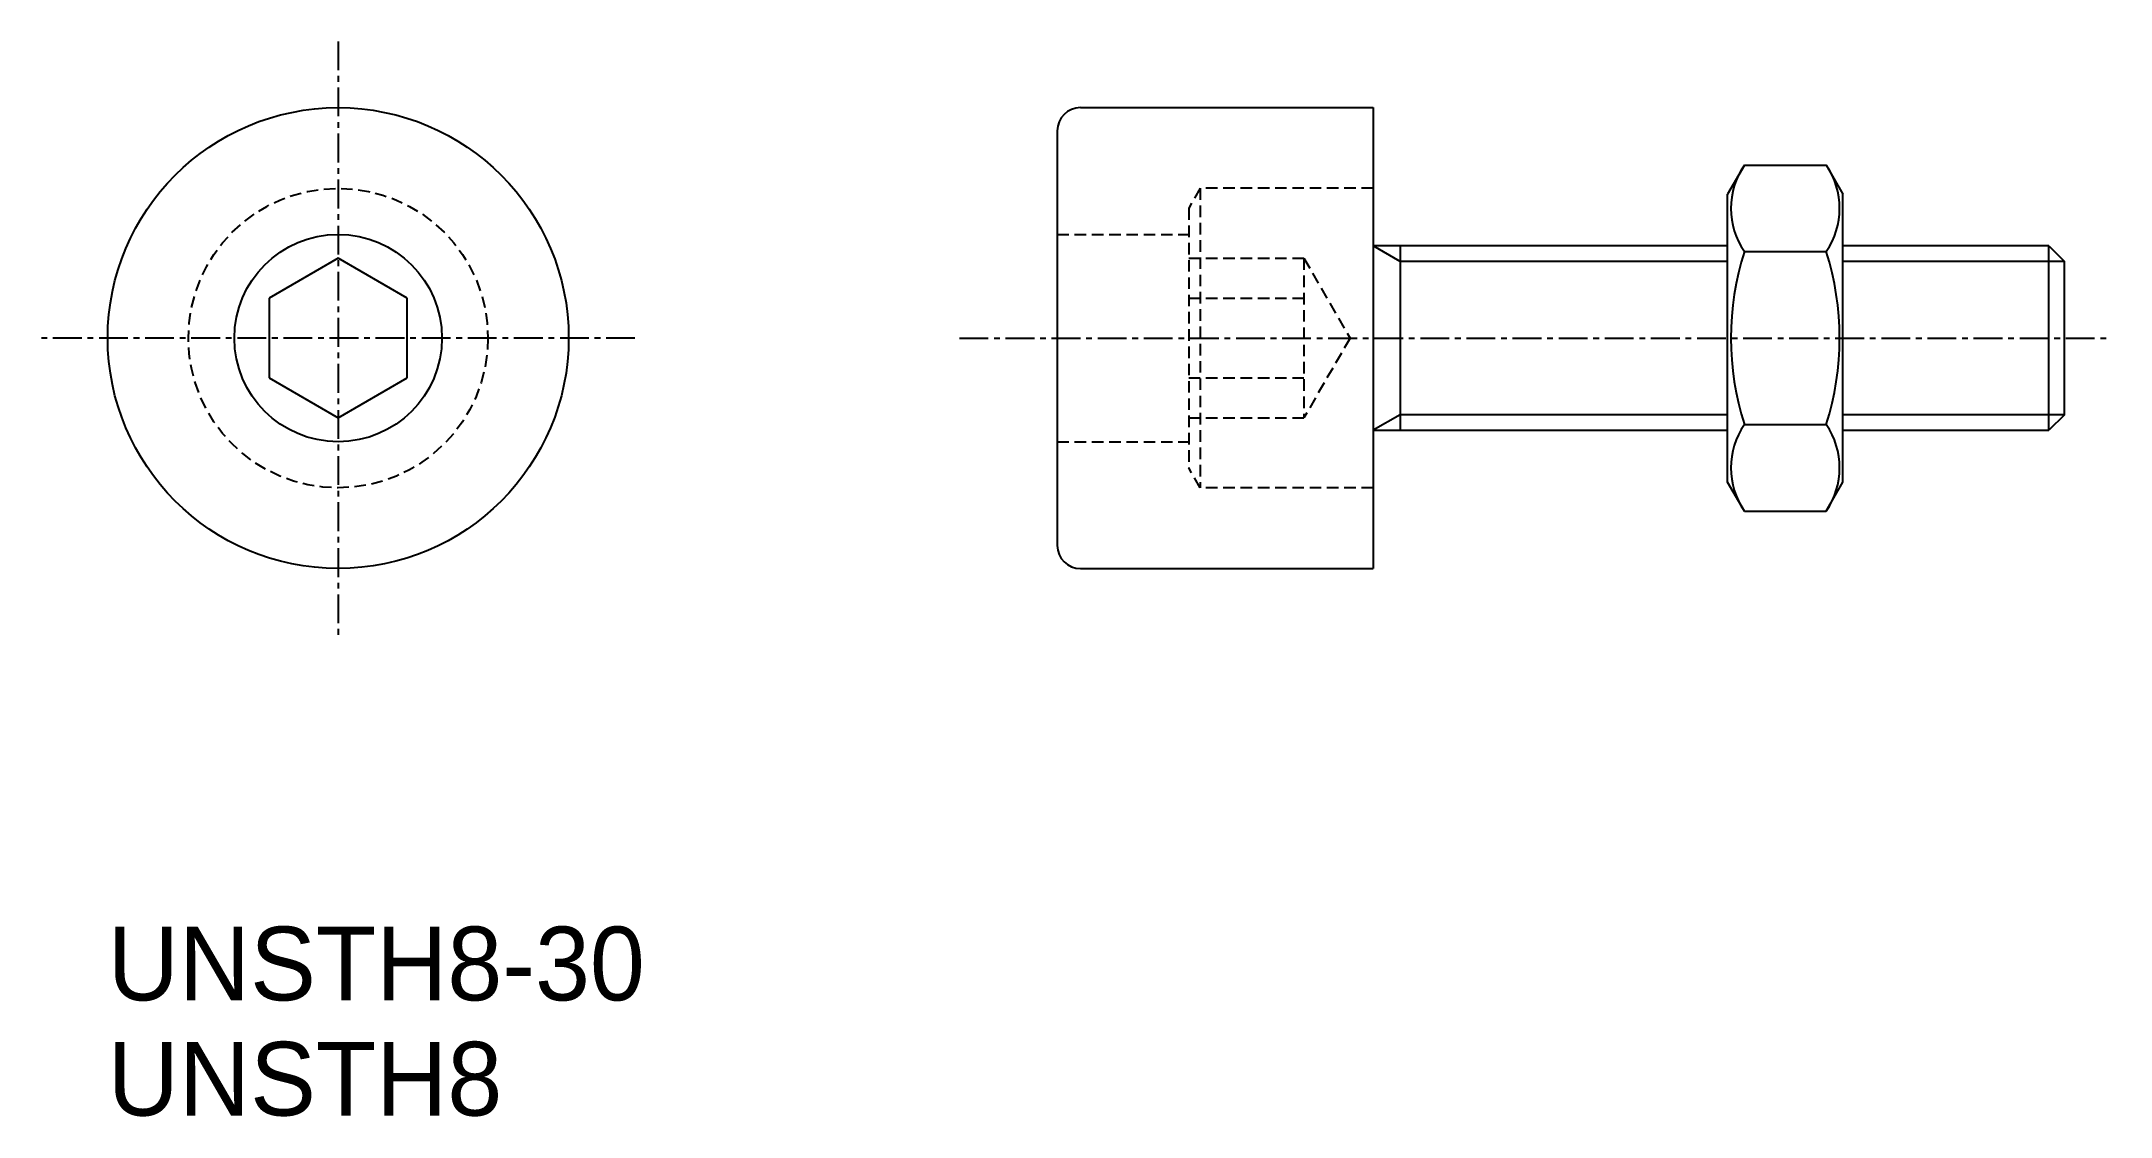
# Model space of a CAD drawing. Extents: x -3863.2 to -3773.4, y -1191 to -1144.3.
import ezdxf

# ---------------------------------------------------------------- set-up
doc = ezdxf.new("R2010")
doc.units = 0
doc.linetypes.add('CENTER', pattern=[2, 1.25, -0.25, 0.25, -0.25])
doc.linetypes.add('DASHED', pattern=[0.75, 0.5, -0.25])
doc.layers.get('0').update_dxf_attribs({"linetype": 'CONTINUOUS'})
doc.layers.add('CENTER', color=1, linetype='CENTER')

msp = doc.modelspace()

# ---------------------------------------------------------------- linework, layer by layer
at = {"color": 7, "linetype": 'CONTINUOUS'}
for p, q in [((-3818.087, -1147.22), (-3805.387, -1147.22)), ((-3805.387, -1147.22), (-3805.387, -1167.22)), ((-3819.087, -1148.22), (-3819.087, -1166.22)), ((-3789.278, -1149.715), (-3790.003, -1150.97)), ((-3789.278, -1149.715), (-3785.727, -1149.715)), ((-3785.727, -1149.715), (-3785.003, -1150.97)), ((-3790.003, -1163.47), (-3790.003, -1150.97)), ((-3785.003, -1163.47), (-3785.003, -1150.97)), ((-3790.003, -1153.22), (-3805.387, -1153.22)), ((-3804.215, -1153.22), (-3804.215, -1161.22)), ((-3789.278, -1153.467), (-3785.727, -1153.467)), ((-3776.064, -1153.22), (-3785.003, -1153.22)), ((-3776.064, -1161.22), (-3776.064, -1153.22)), ((-3776.064, -1153.22), (-3775.387, -1153.897)), ((-3850.287, -1153.756), (-3853.287, -1155.488)), ((-3847.287, -1155.488), (-3850.287, -1153.756)), ((-3775.387, -1160.544), (-3775.387, -1153.897)), ((-3853.287, -1155.488), (-3853.287, -1158.952)), ((-3847.287, -1158.952), (-3847.287, -1155.488)), ((-3853.287, -1158.952), (-3850.287, -1160.684)), ((-3850.287, -1160.684), (-3847.287, -1158.952)), ((-3775.387, -1160.544), (-3776.064, -1161.22)), ((-3805.387, -1161.22), (-3790.003, -1161.22)), ((-3789.278, -1160.973), (-3785.727, -1160.973)), ((-3785.003, -1161.22), (-3776.064, -1161.22)), ((-3789.278, -1164.726), (-3790.003, -1163.47)), ((-3785.727, -1164.726), (-3785.003, -1163.47)), ((-3789.278, -1164.726), (-3785.727, -1164.726)), ((-3818.087, -1167.22), (-3805.387, -1167.22))]:
    msp.add_line(p, q, dxfattribs=at)
at = {"color": 3, "linetype": 'DASHED'}
for p, q in [((-3812.887, -1150.72), (-3813.387, -1151.586)), ((-3812.887, -1150.72), (-3812.887, -1163.72)), ((-3805.387, -1150.72), (-3812.887, -1150.72)), ((-3813.387, -1151.586), (-3813.387, -1162.854)), ((-3819.087, -1152.72), (-3813.387, -1152.72)), ((-3813.387, -1153.756), (-3808.387, -1153.756)), ((-3808.387, -1153.756), (-3808.387, -1160.684)), ((-3808.387, -1153.756), (-3806.387, -1157.22)), ((-3813.387, -1155.488), (-3808.387, -1155.488)), ((-3806.387, -1157.22), (-3808.387, -1160.684)), ((-3813.387, -1158.952), (-3808.387, -1158.952)), ((-3813.387, -1160.684), (-3808.387, -1160.684)), ((-3819.087, -1161.72), (-3813.387, -1161.72)), ((-3812.887, -1163.72), (-3813.387, -1162.854)), ((-3805.387, -1163.72), (-3812.887, -1163.72))]:
    msp.add_line(p, q, dxfattribs=at)
at = {"color": 3, "linetype": 'CONTINUOUS'}
for p, q in [((-3804.215, -1153.897), (-3805.387, -1153.22)), ((-3790.003, -1153.897), (-3804.215, -1153.897)), ((-3775.387, -1153.897), (-3785.003, -1153.897)), ((-3804.215, -1160.544), (-3805.387, -1161.22)), ((-3790.003, -1160.544), (-3804.215, -1160.544)), ((-3775.387, -1160.544), (-3785.003, -1160.544))]:
    msp.add_line(p, q, dxfattribs=at)
at = {"color": 7, "linetype": 'CONTINUOUS'}
for radius in [10, 4.5]:
    msp.add_circle((-3850.287, -1157.22), radius, dxfattribs=at)
at = {"color": 3, "linetype": 'DASHED'}
msp.add_circle((-3850.287, -1157.22), 6.5, dxfattribs=at)
at = {"color": 7, "linetype": 'CONTINUOUS'}
for centre, radius, start, end in [((-3818.087, -1148.22), 1, 90, 180), ((-3786.536, -1151.591), 3.323, 145.61111, 214.38889), ((-3788.469, -1151.591), 3.323, 325.61111, 34.38889), ((-3777.439, -1157.22), 12.42, 162.41112, 197.5889), ((-3797.566, -1157.22), 12.42, 342.41111, 17.58889), ((-3786.536, -1162.849), 3.323, 145.61111, 214.38889), ((-3788.469, -1162.849), 3.323, 325.61111, 34.38889), ((-3818.087, -1166.22), 1, 180, 270)]:
    msp.add_arc(centre, radius, start, end, dxfattribs=at)
at = {"layer": 'CENTER', "color": 1, "linetype": 'CENTER'}
for p, q in [((-3850.287, -1144.344), (-3850.287, -1170.097)), ((-3837.411, -1157.22), (-3863.164, -1157.22)), ((-3823.332, -1157.22), (-3773.387, -1157.22))]:
    msp.add_line(p, q, dxfattribs=at)

# ---------------------------------------------------------------- texts
at = {"color": 7, "linetype": 'CONTINUOUS'}
for s, p in [('UNSTH8-30', (-3860.287, -1185.962)), ('UNSTH8', (-3860.287, -1190.962))]:
    msp.add_text(s, height=3.2, dxfattribs=at).set_placement(p)

doc.saveas('drawing.dxf')
